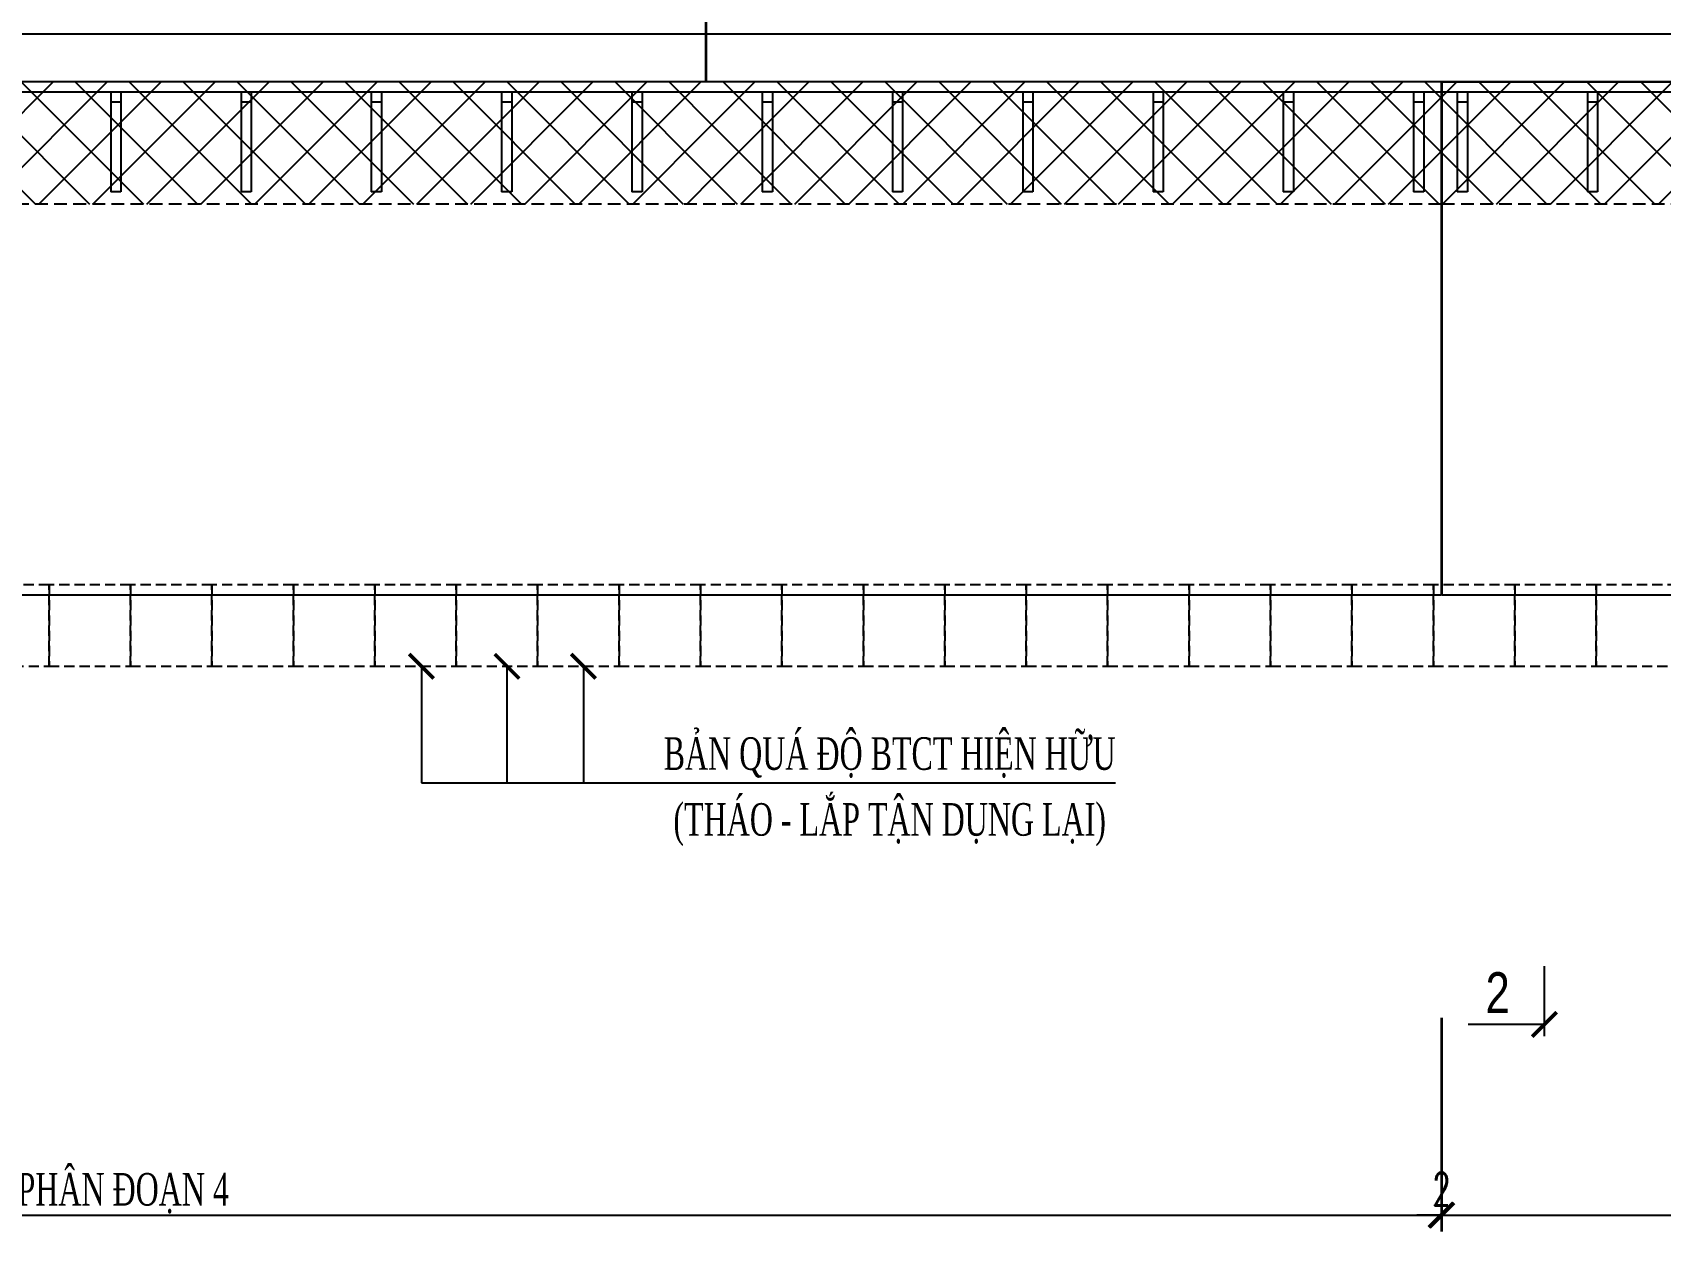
# Model space of a CAD drawing. Extents: x -64479 to 90650, y -38385 to 38270.
# Drawn here: x -37135 to -33136, y 19755 to 22699 of the extents above; entities that cross this region are included whole.
import ezdxf
from ezdxf.enums import TextEntityAlignment as Align

# ---------------------------------------------------------------- set-up
doc = ezdxf.new("R2010")
doc.units = 0
doc.header["$MEASUREMENT"] = 0
doc.linetypes.add('HIDDEN', pattern=[0.375, 0.25, -0.125])
doc.layers.get('0').update_dxf_attribs({"linetype": 'CONTINUOUS'})
for name, color, linetype in [('BORDER', 2, 'CONTINUOUS'), ('Dam', 4, 'CONTINUOUS'), ('DIMENSION', 4, 'CONTINUOUS'), ('HAOCN', 11, 'CONTINUOUS'), ('HIDDEN', 4, 'HIDDEN'), ('STEEL', 1, 'CONTINUOUS'), ('TEXT', 3, 'CONTINUOUS')]:
    doc.layers.add(name, color=color, linetype=linetype)
doc.styles.add('CMB-1', font='VHBLACK_0.TTF', dxfattribs={"width": 0.8})
doc.styles.add('DIM', font='romans.shx', dxfattribs={"width": 0.65})
doc.styles.add('THUONG', font='vntimeh.shx')
doc.dimstyles.new('400.Ph', dxfattribs={"dimscale": 400, "dimtxt": 0.2, "dimasz": 0.15, "dimexe": 0.1, "dimexo": 0.1, "dimgap": 0.06, "dimtad": 1, "dimdec": 0, "dimzin": 0, "dimdsep": 46, "dimtxsty": 'DIM', "dimblk": 'ARCHTICK', "dimcen": 0.15, "dimdle": 0.1, "dimclrd": 256, "dimclre": 7, "dimclrt": 6, "dimadec": 0, "dimazin": 0, "dimtfac": 1, "dimtdec": 0, "dimtix": 1, "dimtmove": 0, "dimatfit": 3, "dimldrblk": 'ARCHTICK', "dimfxl": 1, "dimtolj": 1, "dimtzin": 0, "dimarcsym": 0})
pattern_1 = [(45, (0, 0), (-66.29126073623883, 66.29126073623884), []), (135, (0, 0), (-66.29126073623884, -66.29126073623883), [])]

# ---------------------------------------------------------------- blocks, each defined once
blk = doc.blocks.new('_ArchTick')
at = {"color": 0, "linetype": 'ByBlock', "const_width": 0.15}
blk.add_lwpolyline([(-0.5, -0.5), (0.5, 0.5)], dxfattribs=at)
blk = doc.blocks.new('*D50')
at = {"layer": 'DIMENSION', "color": 7, "lineweight": -2}
for p, q in [((-33673.07362314655, 20279.88880068375), (-33673.07362314655, 19755.46427271241)), ((-27173.07362314667, 20279.88880068375), (-27173.07362314667, 19755.46427271241))]:
    blk.add_line(p, q, dxfattribs=at)
at = {"layer": 'DIMENSION', "lineweight": -2}
blk.add_line((-33713.07362314655, 19795.46427271241), (-27133.07362314667, 19795.46427271241), dxfattribs=at)
at = {"layer": 'DIMENSION', "lineweight": -2, "xscale": 60, "yscale": 60, "zscale": 60, "rotation": 180}
blk.add_blockref('_ArchTick', (-33673.07362314655, 19795.46427271241), dxfattribs=at)
at = {"layer": 'DIMENSION', "lineweight": -2, "xscale": 60, "yscale": 60, "zscale": 60}
blk.add_blockref('_ArchTick', (-27173.07362314667, 19795.46427271241), dxfattribs=at)
at = {"layer": 'DIMENSION', "color": 6, "insert": (-30809.21746277557, 19859.46427271241), "char_height": 80, "attachment_point": 5, "style": 'DIM'}
blk.add_mtext('\\A1;6500', dxfattribs=at)
blk = doc.blocks.new('*D49')
at = {"layer": 'DIMENSION', "color": 7, "lineweight": -2}
for p, q in [((-33675.07362314664, 20279.88880068375), (-33675.07362314664, 19755.46427271241)), ((-33673.07362314655, 20279.88880068375), (-33673.07362314655, 19755.46427271241))]:
    blk.add_line(p, q, dxfattribs=at)
at = {"layer": 'DIMENSION', "lineweight": -2}
for p, q in [((-33675.07362314664, 19795.46427271241), (-33735.07362314664, 19795.46427271241)), ((-33675.07362314664, 19795.46427271241), (-33673.07362314655, 19795.46427271241)), ((-33673.07362314655, 19795.46427271241), (-33613.07362314655, 19795.46427271241))]:
    blk.add_line(p, q, dxfattribs=at)
at = {"layer": 'DIMENSION', "lineweight": -2, "xscale": 60, "yscale": 60, "zscale": 60}
blk.add_blockref('_ArchTick', (-33675.07362314664, 19795.46427271241), dxfattribs=at)
at = {"layer": 'DIMENSION', "lineweight": -2, "xscale": 60, "yscale": 60, "zscale": 60, "rotation": 180}
blk.add_blockref('_ArchTick', (-33673.07362314655, 19795.46427271241), dxfattribs=at)
at = {"layer": 'DIMENSION', "color": 6, "insert": (-33674.0736231466, 19859.46427271241), "char_height": 80, "attachment_point": 5, "style": 'DIM'}
blk.add_mtext('\\A1;2', dxfattribs=at)
blk = doc.blocks.new('*D48')
at = {"layer": 'DIMENSION', "color": 7, "lineweight": -2}
for p, q in [((-40505.07362314651, 20279.88880068375), (-40505.07362314651, 19755.46427271241)), ((-33675.07362314664, 20279.88880068375), (-33675.07362314664, 19755.46427271241))]:
    blk.add_line(p, q, dxfattribs=at)
at = {"layer": 'DIMENSION', "lineweight": -2}
blk.add_line((-40545.07362314651, 19795.46427271241), (-33635.07362314664, 19795.46427271241), dxfattribs=at)
at = {"layer": 'DIMENSION', "lineweight": -2, "xscale": 60, "yscale": 60, "zscale": 60, "rotation": 180}
blk.add_blockref('_ArchTick', (-40505.07362314651, 19795.46427271241), dxfattribs=at)
at = {"layer": 'DIMENSION', "lineweight": -2, "xscale": 60, "yscale": 60, "zscale": 60}
blk.add_blockref('_ArchTick', (-33675.07362314664, 19795.46427271241), dxfattribs=at)
at = {"layer": 'DIMENSION', "color": 6, "insert": (-37477.35587516417, 19859.46427271241), "char_height": 80, "attachment_point": 5, "style": 'DIM'}
blk.add_mtext('\\A1;6830', dxfattribs=at)
blk = doc.blocks.new('Ban qua do 200x200')
at = {"layer": 'HIDDEN', "ltscale": 100}
blk.add_lwpolyline([(0, 0), (200, 0), (200, 200), (0, 200)], close=True, dxfattribs=at)

msp = doc.modelspace()

# ---------------------------------------------------------------- hatches: boundary and pattern name
at = {"layer": 'Dam'}
h = msp.add_hatch(dxfattribs=at)
h.set_pattern_fill('ANSI37', color=8, scale=750, style=0)
h.set_pattern_definition(pattern_1)
h.paths.add_polyline_path([(-35456.1509597204, 22578.20386482009), (-45582.34643087108, 22578.20386482007), (-45582.34643087106, 22278.20386482016), (-35456.15095972037, 22278.20386482033)])
h = msp.add_hatch(dxfattribs=at)
h.set_pattern_fill('ANSI37', color=8, scale=750, style=0)
h.set_pattern_definition(pattern_1)
h.paths.add_polyline_path([(-22738.09215159259, 22578.2038648201), (-35456.15095972037, 22578.20386482008), (-35456.15095972037, 22278.20386482034), (-22738.0921515926, 22278.20386482057)])
h.paths.add_polyline_path([(-15077.07362317759, 22278.20386482071), (-15077.07362317754, 22578.20386482011), (-22738.0921515926, 22578.2038648201), (-22738.0921515926, 22278.20386482057)])

# ---------------------------------------------------------------- linework, layer by layer
at = {"layer": 'BORDER'}
for p, q in [((-33675.07362314664, 22578.20386482038), (-40505.07362314664, 22578.20386482026)), ((-33675.07362314664, 22578.20386482038), (-40505.07362314664, 22578.20386482026)), ((-33675.07362316211, 22553.20386481729), (-40505.07362314665, 22553.20386481833)), ((-30635.07362314664, 22578.20386482008), (-37133.07362314595, 22578.20386482008)), ((-36942.57362314667, 22553.20386481774), (-36942.57362314671, 22308.20386481774)), ((-36917.57362314667, 22553.20386481774), (-36917.57362314671, 22308.20386481774)), ((-36622.57362314667, 22553.20386481769), (-36622.57362314671, 22308.20386481769)), ((-36597.57362314667, 22553.20386481768), (-36597.57362314671, 22308.20386481768)), ((-36302.57362314667, 22553.20386481764), (-36302.57362314671, 22308.20386481763)), ((-36277.57362314667, 22553.20386481763), (-36277.57362314671, 22308.20386481763)), ((-35982.57362314666, 22553.20386481758), (-35982.57362314671, 22308.20386481759)), ((-35957.57362314667, 22553.20386481758), (-35957.57362314671, 22308.20386481758)), ((-35662.57362314666, 22553.20386481753), (-35662.57362314671, 22308.20386481753)), ((-35637.57362314666, 22553.20386481753), (-35637.57362314671, 22308.20386481753)), ((-35342.57362314667, 22553.20386481748), (-35342.57362314671, 22308.20386481748)), ((-35317.57362314666, 22553.20386481747), (-35317.57362314671, 22308.20386481747)), ((-35022.57362314667, 22553.20386481742), (-35022.57362314671, 22308.20386481743)), ((-34997.57362314666, 22553.20386481742), (-34997.57362314671, 22308.20386481742)), ((-34702.57362314667, 22553.20386481737), (-34702.57362314671, 22308.20386481737)), ((-34702.57362314667, 22553.20386481737), (-34702.57362314671, 22308.20386481737)), ((-34677.57362314667, 22553.20386481737), (-34677.57362314671, 22308.20386481737)), ((-34677.57362314667, 22553.20386481737), (-34677.57362314671, 22308.20386481737)), ((-34382.57362314667, 22553.20386481737), (-34382.57362314671, 22308.20386481737)), ((-34382.57362314667, 22553.20386481737), (-34382.57362314671, 22308.20386481737)), ((-34357.57362314667, 22553.20386481737), (-34357.57362314671, 22308.20386481737)), ((-34357.57362314667, 22553.20386481737), (-34357.57362314671, 22308.20386481737)), ((-34062.57362314667, 22553.20386481737), (-34062.57362314671, 22308.20386481737)), ((-34062.57362314667, 22553.20386481737), (-34062.57362314671, 22308.20386481737)), ((-34037.57362314667, 22553.20386481737), (-34037.57362314671, 22308.20386481737)), ((-34037.57362314667, 22553.20386481737), (-34037.57362314671, 22308.20386481737)), ((-33742.57362314667, 22553.20386481732), (-33742.57362314671, 22308.20386481732)), ((-33742.57362314667, 22553.20386481732), (-33742.57362314671, 22308.20386481732)), ((-33717.57362314667, 22553.20386481732), (-33717.57362314671, 22308.20386481731)), ((-33717.57362314667, 22553.20386481732), (-33717.57362314671, 22308.20386481731)), ((-33675.07362314667, 22578.2038648203), (-33675.07362314655, 21318.20386482038)), ((-33673.07362314667, 22578.2038648203), (-33673.07362314655, 21318.20386482038)), ((-27173.07362314667, 22578.2038648205), (-33673.07362314667, 22578.20386482038)), ((-33673.07362314667, 22578.2038648203), (-31069.07362314665, 22578.20386482007)), ((-27173.07362317759, 22553.20386481625), (-33673.07362316213, 22553.20386481729)), ((-27173.07362317759, 22553.20386481625), (-33673.07362316213, 22553.20386481729)), ((-33635.57362316214, 22553.20386481728), (-33635.57362316218, 22308.20386481728)), ((-33610.57362316214, 22553.20386481728), (-33610.57362316218, 22308.20386481728)), ((-33315.57362316214, 22553.20386481723), (-33315.57362316218, 22308.20386481723)), ((-33290.57362316214, 22553.20386481723), (-33290.57362316218, 22308.20386481723)), ((-36917.57362314667, 22528.20386481774), (-36942.57362314667, 22528.20386481774)), ((-36597.57362314667, 22528.20386481768), (-36622.57362314667, 22528.20386481769)), ((-36277.57362314667, 22528.20386481763), (-36302.57362314667, 22528.20386481764)), ((-35957.57362314667, 22528.20386481758), (-35982.57362314666, 22528.20386481758)), ((-35637.57362314666, 22528.20386481753), (-35662.57362314666, 22528.20386481753)), ((-35317.57362314666, 22528.20386481747), (-35342.57362314667, 22528.20386481748)), ((-34997.57362314666, 22528.20386481742), (-35022.57362314667, 22528.20386481742)), ((-34677.57362314667, 22528.20386481737), (-34702.57362314667, 22528.20386481737)), ((-34677.57362314667, 22528.20386481737), (-34702.57362314667, 22528.20386481737)), ((-34357.57362314667, 22528.20386481737), (-34382.57362314667, 22528.20386481737)), ((-34357.57362314667, 22528.20386481737), (-34382.57362314667, 22528.20386481737)), ((-34037.57362314667, 22528.20386481737), (-34062.57362314667, 22528.20386481737)), ((-34037.57362314667, 22528.20386481737), (-34062.57362314667, 22528.20386481737)), ((-33717.57362314667, 22528.20386481732), (-33742.57362314667, 22528.20386481732)), ((-33717.57362314667, 22528.20386481732), (-33742.57362314667, 22528.20386481732)), ((-33610.57362316214, 22528.20386481728), (-33635.57362316214, 22528.20386481728)), ((-33290.57362316214, 22528.20386481723), (-33315.57362316214, 22528.20386481723)), ((-36917.57362314671, 22308.20386481774), (-36942.57362314671, 22308.20386481775)), ((-36597.57362314671, 22308.20386481768), (-36622.57362314671, 22308.20386481771)), ((-36277.57362314671, 22308.20386481763), (-36302.57362314671, 22308.20386481765)), ((-35957.57362314671, 22308.20386481758), (-35982.57362314671, 22308.2038648176)), ((-35637.57362314671, 22308.20386481753), (-35662.57362314671, 22308.20386481755)), ((-35317.57362314671, 22308.20386481747), (-35342.57362314671, 22308.20386481749)), ((-34997.57362314671, 22308.20386481742), (-35022.57362314671, 22308.20386481744)), ((-34677.57362314671, 22308.20386481737), (-34702.57362314671, 22308.20386481739)), ((-34677.57362314671, 22308.20386481737), (-34702.57362314671, 22308.20386481739)), ((-34357.57362314671, 22308.20386481737), (-34382.57362314671, 22308.20386481739)), ((-34357.57362314671, 22308.20386481737), (-34382.57362314671, 22308.20386481739)), ((-34037.57362314671, 22308.20386481737), (-34062.57362314671, 22308.20386481739)), ((-34037.57362314671, 22308.20386481737), (-34062.57362314671, 22308.20386481739)), ((-33717.57362314671, 22308.20386481731), (-33742.57362314671, 22308.20386481733)), ((-33717.57362314671, 22308.20386481731), (-33742.57362314671, 22308.20386481733)), ((-33610.57362316218, 22308.20386481728), (-33635.57362316218, 22308.2038648173)), ((-33290.57362316218, 22308.20386481723), (-33315.57362316218, 22308.20386481725)), ((-33675.07362314664, 21318.20386482038), (-40505.07362314664, 21318.20386482026)), ((-27173.07362314667, 21318.2038648205), (-33673.07362314667, 21318.20386482037))]:
    msp.add_line(p, q, dxfattribs=at)
for points in [[(-35482.07362315872, 24978.20386482005), (-35482.07362315324, 24661.20386481956), (-35442.07362315444, 24661.20386482004), (-35442.07362315433, 24456.70386482009), (-35482.07362315062, 24456.70386482053), (-35482.07362315063, 24456.70386482038), (-35522.07362315361, 24456.70386481968), (-35522.07362315348, 24248.20386482006), (-35482.07362316949, 24248.20386466402), (-35482.07362315386, 23631.20386481956), (-35442.07362315507, 23631.20386482004), (-35442.07362315497, 23441.70386482009), (-35482.07362315126, 23441.70386482053), (-35482.07362315127, 23441.70386482038), (-35522.07362315426, 23441.70386481968), (-35522.07362315414, 23248.20386482007), (-35482.0736231511, 23248.20386481929), (-35482.07362314728, 22578.2038648202)], [(-35480.07362315733, 24978.20386482005), (-35480.07362315445, 24663.20386481958), (-35440.07362315447, 24663.20386482006), (-35440.07362315435, 24454.70386482006), (-35480.07362315059, 24454.7038648205), (-35480.07362315059, 24454.7038648205), (-35520.07362315359, 24454.70386481972), (-35520.07362315348, 24250.20386481989), (-35480.07362315048, 24250.20386481917), (-35480.0736231633, 24248.20386466402), (-35480.07362315508, 23633.20386481959), (-35440.07362315509, 23633.20386482007), (-35440.07362315499, 23439.70386482006), (-35480.07362315124, 23439.7038648205), (-35480.07362315124, 23439.7038648205), (-35520.07362315424, 23439.70386481973), (-35520.07362315413, 23250.20386481989), (-35480.07362315114, 23250.20386481918), (-35480.07362315115, 23248.20386497457), (-35480.07362314731, 22578.20386482006)]]:
    msp.add_lwpolyline(points, dxfattribs=at)
at = {"layer": 'DIMENSION', "color": 1}
msp.add_line((-33421.46521956852, 20234.83256141725), (-33421.46521956852, 20407.25372150029), dxfattribs=at)
at = {"layer": 'HAOCN'}
msp.add_line((-28052.07362315636, 22695.70386482016), (-50379.07362314693, 22695.70386482018), dxfattribs=at)
at = {"layer": 'STEEL', "color": 1, "linetype": 'HIDDEN', "ltscale": 125}
for p, q in [((-33675.07362314664, 22278.20386482038), (-40505.07362314664, 22278.20386482026)), ((-27173.07362314667, 22278.2038648205), (-33673.07362314667, 22278.20386482037))]:
    msp.add_line(p, q, dxfattribs=at)

# ---------------------------------------------------------------- block references
at = {"layer": 'DIMENSION'}
for p in [(-37294.07362314688, 21143.22563520683), (-37094.07362314688, 21143.22563520683), (-36894.07362314688, 21143.22563520683), (-36694.07362314688, 21143.22563520683), (-36494.07362314688, 21143.22563520683), (-36294.07362314688, 21143.22563520683), (-36094.07362314688, 21143.22563520683), (-35894.07362314688, 21143.22563520683), (-35694.07362314688, 21143.22563520683), (-35494.07362314688, 21143.22563520683), (-35294.07362314688, 21143.22563520683), (-35094.07362314688, 21143.22563520683), (-34894.07362314688, 21143.22563520683), (-34694.07362314688, 21143.22563520683), (-34494.07362314688, 21143.22563520683), (-34294.07362314688, 21143.22563520683), (-34094.07362314688, 21143.22563520683), (-33894.07362314688, 21143.22563520683), (-33694.07362314688, 21143.22563520683), (-33494.07362314688, 21143.22563520683), (-33294.07362314688, 21143.22563520683)]:
    msp.add_blockref('Ban qua do 200x200', p, dxfattribs=at)

# ---------------------------------------------------------------- texts
at = {"layer": 'TEXT', "style": 'THUONG', "width": 0.65}
for s, p in [('b¶n qu¸ ®é btct hiÖn h÷u', (-35029.36471039878, 20931.38621848347)), ('(th¸o - l¾p tËn dông l¹i)', (-35029.36471039878, 20768.44928117143))]:
    msp.add_text(s, height=80, dxfattribs=at).set_placement(p, align=Align.MIDDLE)
at = {"layer": 'TEXT', "color": 6, "style": 'CMB-1', "width": 0.8}
msp.add_text('2', height=100, dxfattribs=at).set_placement((-33565.90335609221, 20291.93967672997))
at = {"layer": 'TEXT', "style": 'THUONG', "width": 0.65}
msp.add_text('- KÌ ph©n ®o¹n 4', height=80, dxfattribs=at).set_placement((-37341.65657365582, 19818.97200348488))

# ---------------------------------------------------------------- dimensions: what is measured, and where the dimension line sits
at = {"layer": 'DIMENSION'}
for base, p1, p2, picture, middle in [((-33675.07362314664, 19795.46427271241), (-40505.07362314651, 20319.88880068375), (-33675.07362314664, 20319.88880068375), '*D48', (-37477.35587516417, 19795.46427271241)), ((-27173.07362314667, 19795.46427271241), (-33673.07362314655, 20319.88880068375), (-27173.07362314667, 20319.88880068375), '*D50', (-30809.21746277557, 19795.46427271241))]:
    dim = msp.add_linear_dim(base=base, p1=p1, p2=p2, dimstyle='400.Ph', override={"dimtmove": 1}, dxfattribs=at)
    dim.commit()
    dim.dimension.update_dxf_attribs({"geometry": picture, "text_midpoint": middle, "dimtype": 160})
dim = msp.add_linear_dim(base=(-33673.07362314655, 19795.46427271241), p1=(-33675.07362314664, 20319.88880068375), p2=(-33673.07362314655, 20319.88880068375), dimstyle='400.Ph', override={"dimtmove": 1}, dxfattribs=at)
dim.commit()
dim.dimension.update_dxf_attribs({"geometry": '*D49', "text_midpoint": (-33674.0736231466, 19859.46427271241)})

# ---------------------------------------------------------------- leaders
for points in [[(-36179.4716963495, 21143.22563520683), (-36179.4716963495, 20857.22743027162), (-34872.68629426566, 20857.22743027162)], [(-35969.40694726107, 21143.22563520683), (-35969.40694726107, 20857.22743027162), (-34662.62154517723, 20857.22743027162)], [(-35781.64851153847, 21143.22563520683), (-35781.64851153847, 20857.22743027162), (-34474.86310945463, 20857.22743027162)]]:
    msp.add_leader(points, dimstyle='400.Ph', override={"dimgap": 0.06, "dimtad": 0}, dxfattribs=at)
at = {"layer": 'DIMENSION', "color": 1}
msp.add_leader([(-33421.46521956852, 20263.90983491892), (-33579.09633138056, 20263.90983491892), (-33608.72124765142, 20263.90983491892)], dimstyle='400.Ph', override={"dimgap": 0.06, "dimtad": 0, "dimclrd": 1}, dxfattribs=at)

doc.saveas('drawing.dxf')
